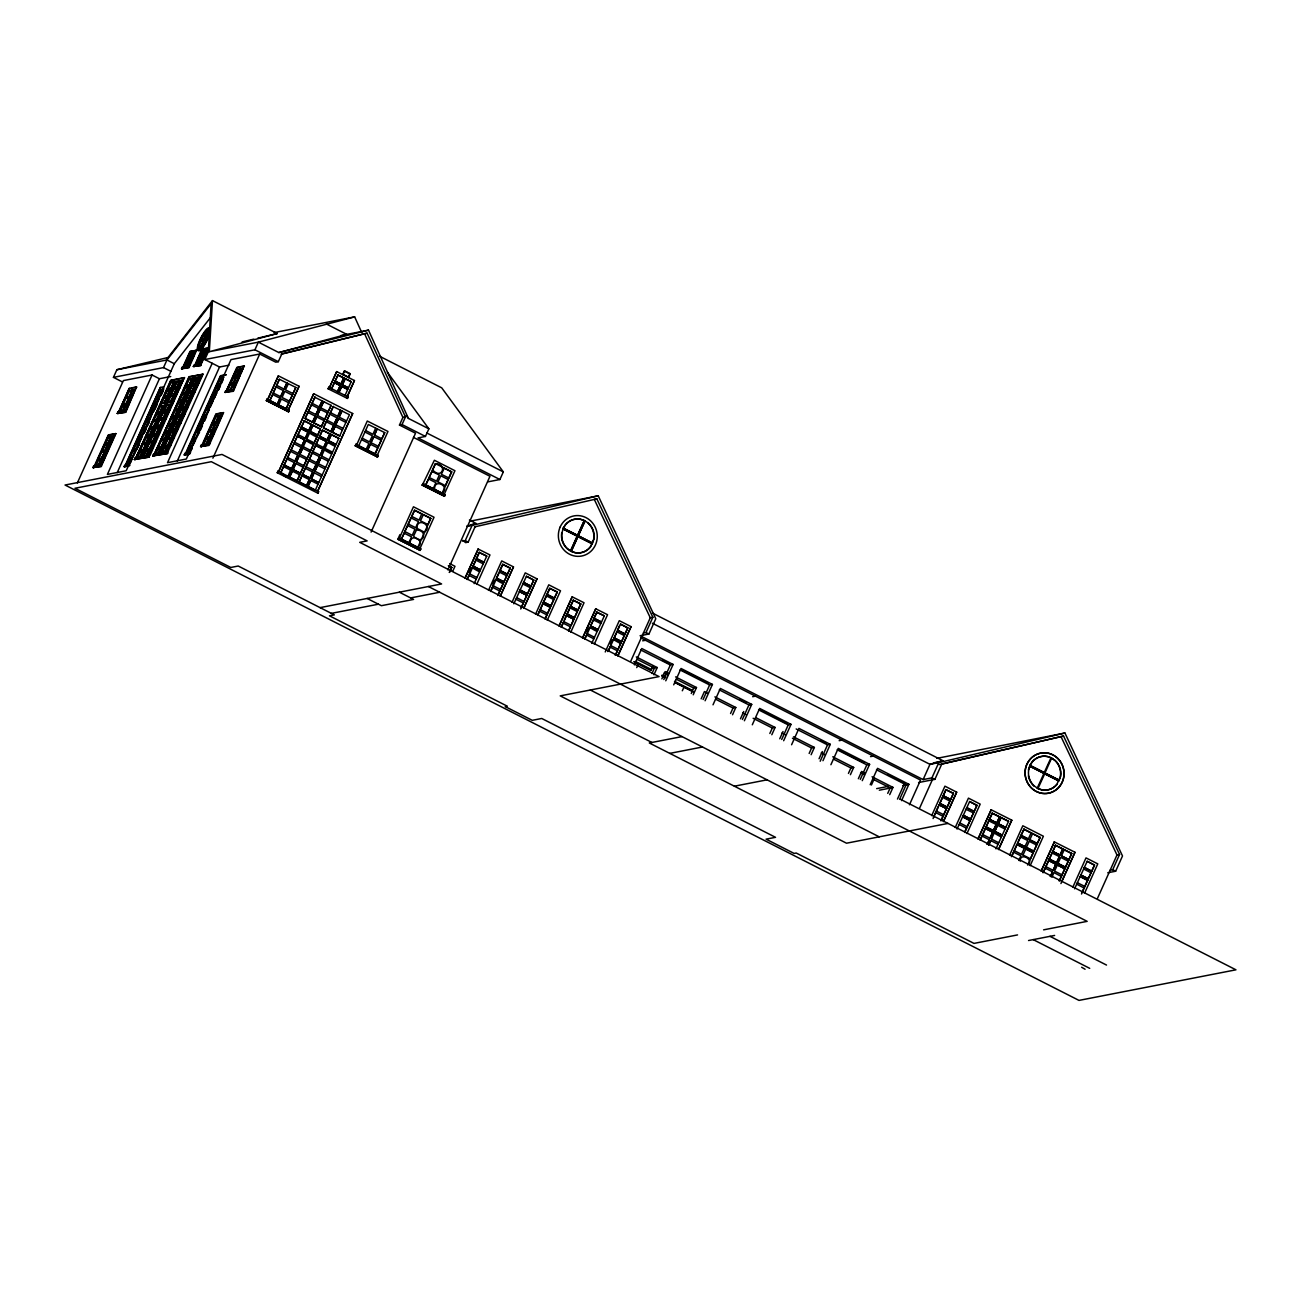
<?xml version="1.0" encoding="UTF-8"?>
<svg xmlns="http://www.w3.org/2000/svg" width="1301" height="1301" viewBox="0 0 1301 1301"><rect width="100%" height="100%" fill="white"/><g stroke="black" fill="none" stroke-linecap="round" stroke-linejoin="round"><path stroke-width="1.5" d="M209.315 351.709L212.486 300.596L277.276 333.528L209.315 351.709L258.362 342.147L354.653 316.875L361.759 332.568M561.723 532.727A17.011 16.181 79 0 0 567.269 548.794L570.619 550.99L577.286 536.158L562.878 528.922L565.528 524.775A17.011 16.181 79 0 1 580.766 519.278L584.8 520.693M563.252 528.466L561.983 532.678A17.011 16.181 79 0 0 567.529 548.746L571.09 551.201M578.229 535.801L585.027 520.953L578.229 535.801L592.508 543.054L593.663 539.264A17.011 16.181 79 0 0 588.117 523.181M1028.424 769.948L1029.709 766.126L1043.987 773.379L1037.19 788.227L1041.841 789.821A17.011 16.181 79 0 0 1057.079 784.324M1029.953 765.687L1028.684 769.883A17.011 16.181 79 0 0 1034.23 785.967L1037.808 788.406M1059.209 780.275L1060.364 776.469A17.011 16.181 79 0 0 1054.818 760.402L1051.598 758.19L1044.931 773.005L1059.339 780.242L1044.931 773.005M204.159 338.715C211.201 318.712 208.794 340.325 201.362 339.252C198.646 342.537 207.9 338.927 201.021 340.96L200.256 342.895A10.213 2.537 -63.1 0 0 199.736 348.668L200.24 348.44M122.44 381.941L113.447 377.355L116.862 369.728L167.666 357.58M77.344 482.98L123.367 380.591L152.071 374.997L159.421 378.737L170.707 376.542M92.956 467.547L93.639 466.018L101.364 464.506L101.413 466.409L92.956 467.547L101.413 466.409M117.301 413.393L117.984 411.864L125.709 410.352L125.758 412.254L117.301 413.393L125.758 412.254M105.007 444.828C111.723 442.958 103.055 447.024 105.69 443.299L108.259 442.812L111.008 436.697L114.472 436.29L113.74 435.916L100.714 464.896L101.852 464.929L115.903 433.656L108.325 434.876L94.274 466.148L98.356 465.872L101.234 459.481L104.178 459.172M126.441 410.726L136.442 386.95L129.238 388.349L118.602 411.994L128.978 390.495L135.385 389.763M93.688 467.921L94.631 466.343L93.639 466.018M118.033 413.767L129.238 388.349M95.998 463.286L108.682 435.071L115.903 433.656M95.038 466.002L108.064 437.022L113.74 435.916M98.144 460.082C104.861 458.228 96.209 462.278 98.827 458.57L101.771 458.245L104.665 451.854L101.933 457.952L104.877 457.643L102.291 458.147M98.827 458.57L102.259 450.943L105.202 450.618L108.097 444.226L111.04 443.917L108.097 444.226M122.489 405.928C129.206 404.058 120.538 408.124 123.172 404.4L126.116 404.091L129.01 397.699L131.954 397.39L129.01 397.699M123.172 404.4L126.604 396.772L132.637 395.862M95.77 466.376L98.518 460.278M102.259 450.943L105.365 445.023M111.008 436.697L108.796 437.396L105.69 443.299M120.115 412.222L122.863 406.123M129.693 396.171L132.442 390.072L129.547 396.463L131.921 390.17L129.71 390.869L126.604 396.772M98.356 465.872L100.73 459.578M101.413 458.066L104.519 452.146M104.844 450.439L107.576 444.324M125.579 405.327L128.523 405.018L125.579 405.327L122.684 411.718L125.059 405.424M125.758 403.895L128.864 397.992M111.528 436.599L108.259 442.812M105.723 450.52L108.292 450.016L105.348 450.325L108.471 444.422M109.154 442.893L111.723 442.389L108.78 442.698L111.886 436.794M122.327 411.539L125.953 405.522M126.636 403.993L129.206 403.489L126.262 403.798L129.368 397.895M136.442 386.95L125.774 411.116L125.042 410.742L134.653 389.389M100.681 466.034L101.364 464.506M103.82 458.977L104.503 457.464M107.934 449.837L107.609 451.545L101.576 452.455M110.666 443.722L111.366 442.21M125.026 411.88L125.709 410.352M128.165 404.822L128.848 403.294M131.58 397.195L132.263 395.667M115.529 433.477L101.445 465.27L100.714 464.896M152.071 374.997L107.398 474.41L126.197 470.751L174.301 363.711L211.104 316.777M113.447 377.355L163.519 367.598L166.951 359.97L211.12 303.653L208.274 351.921L204.842 359.548L219.544 367.012L228.943 365.174M117.204 472.67L159.421 378.737M128.653 466.262L124.05 466.652L124.75 465.124L128.604 464.376M125.368 465.254L160.332 387.454L163.942 386.755M124.798 467.026L160.332 387.454M126.148 465.108L149.452 413.246L153.225 412.498M156.689 404.432L153.794 410.823L150.477 410.953L160.072 389.601L163.861 388.853M129.254 459.188C135.971 457.318 127.303 461.383 129.937 457.659L132.881 457.35L135.776 450.959M129.937 457.659L133.369 450.032L135.938 449.544C144.021 438.161 134.897 447.398 136.8 442.405L139.744 442.096L136.8 442.405M139.532 436.307C146.249 434.436 137.597 438.502 140.215 434.778C145.322 436.729 148.623 420.207 144.362 432.843M142.964 428.68C149.68 426.809 141.012 430.875 143.647 427.151L146.232 426.647C154.315 415.279 145.175 424.516 147.078 419.524L150.022 419.215M153.583 405.034C160.299 403.164 151.648 407.229 154.282 403.505L157.226 403.196L159.421 398.334M157.014 397.407C163.731 395.537 155.079 399.602 157.697 395.878L160.641 395.569L163.536 389.178M126.88 465.482L129.612 459.383M133.369 450.032L136.475 444.129M137.158 442.6L139.906 436.502M140.215 434.778L143.338 428.875M143.647 427.151L146.753 421.248M149.648 419.02L152.396 412.921L150.184 413.62L147.078 419.524M151.209 411.327L153.957 405.229M154.282 403.505L157.388 397.602M157.697 395.878L160.82 389.975L163.015 389.275L160.283 395.374M129.45 464.977L131.824 458.684M132.507 457.171L135.629 451.252M139.37 441.917L142.118 435.802M142.801 434.274L145.533 428.175M153.794 410.823L156.169 404.53M156.852 403.001L159.6 396.903M130.133 463.449L132.344 458.586M140.427 440.567L142.622 435.705M146.737 426.549L148.802 421.979M150.168 418.922L152.396 412.921M136.816 449.626L138.882 445.04M147.111 426.744L149.16 422.158M154.998 409.197L157.047 404.627M161.161 395.471L163.227 390.885M134.393 459.464L135.076 457.936L149.241 455.187L149.29 457.074L134.393 459.464L149.29 457.074M135.125 459.838L170.659 380.282L184.319 377.615L149.973 455.545M135.808 458.31L171.033 380.461L184.693 377.794M135.694 458.082L159.779 406.058L166.186 405.327L164.121 409.896M160.804 403.765L170.415 382.413L176.074 381.307L166.479 402.659L160.804 403.765L161.552 404.139L164.609 396.333L167.553 396.008L170.447 389.617L173.391 389.308M139.581 452.016C146.297 450.146 137.63 454.212 140.264 450.488L143.208 450.179L146.102 443.787L143.354 449.886L146.297 449.561L143.728 450.065M140.264 450.488L143.695 442.86L146.639 442.551L149.534 436.16L152.477 435.835M146.444 436.762C153.144 434.892 144.492 438.957 147.127 435.233L150.07 434.908L152.965 428.533L155.909 428.208L152.965 428.533M149.859 429.135C156.575 427.265 147.924 431.33 150.558 427.606L153.502 427.281L156.38 420.906L158.966 420.402L157.275 425.167M150.558 427.606L153.973 419.979L156.917 419.654L159.812 413.279L162.755 412.954M156.722 413.881C163.438 412.01 154.77 416.06 157.405 412.352C163.145 413.588 160.446 404.091 166.186 405.327M167.341 390.235C174.058 388.365 165.406 392.414 168.04 388.706L174.074 387.779M139.955 452.195L137.207 458.294L136.475 457.936M143.695 442.86L146.802 436.941M150.233 429.314L147.127 435.233M153.973 419.979L157.096 414.06M157.405 412.352L160.511 406.432L162.723 405.749L159.99 411.848M164.609 396.333L167.715 390.414M176.806 381.681L173.862 381.99L170.984 388.381L173.716 382.283L171.147 382.787L168.04 388.706M139.418 457.61L142.151 451.512M142.85 449.983L145.956 444.064M146.265 442.356L149.013 436.258M149.696 434.729L152.445 428.631M153.128 427.102L156.234 421.182M156.559 419.475L159.291 413.376M167.894 401.521L169.585 396.756L167.016 397.26L163.747 403.456L166.87 397.537M167.178 395.829L169.927 389.731M139.776 457.806L142.671 451.414L145.257 450.91L145.94 449.382M140.297 457.692L143.045 451.593L145.614 451.089M150.574 434.81L153.16 434.306L150.217 434.632L153.323 428.712M154.006 427.183L156.592 426.679L153.648 427.004L156.754 421.085L159.324 420.581M157.437 419.556L160.023 419.052L157.063 419.377L159.812 413.279M163.601 405.831L160.495 411.75L163.438 411.425M163.747 403.456L167.374 397.439L169.959 396.935M168.073 395.911L170.642 395.406L167.699 395.732L170.447 389.617M174.236 382.185L171.13 388.105M144.931 452.618L142.882 457.204L142.134 456.83L165.455 404.953M194.451 354.474L192.385 359.043L189.962 359.255L192.711 353.156L189.816 359.548L187.393 359.759L186.694 361.288L189.133 361.076L186.385 367.175L182.823 367.354L190.011 351.335L196.565 350.327L188.938 367.809L181.506 368.752L182.189 367.224L189.377 366.329M149.729 441.933L146.98 448.048M152.103 435.656L152.786 434.127M155.535 428.029L156.218 426.5M158.966 420.402L159.649 418.873M162.397 412.775L163.08 411.246M169.585 396.756L170.268 395.228M173.017 389.129L173.7 387.6M142.134 456.83L166.219 404.806L172.626 404.074L169.683 404.383L166.788 410.774C158.494 412.01 169.781 412.71 163.162 412.612M180.302 380.738C174.822 396.301 176.627 378.477 183.262 380.429L176.855 381.16L167.26 402.513L173.651 401.781L170.203 402.204L173.309 396.285M182.238 369.126L190.385 351.53L196.565 350.327M146.021 450.764C152.737 448.894 144.086 452.943 146.704 449.235L149.648 448.91L152.542 442.519L149.794 448.634L152.737 448.308L150.168 448.812M146.704 449.235L151.794 437.364M152.884 435.493L155.827 435.185L152.884 435.493L155.209 429.737M156.315 427.866C163.015 426.012 154.364 430.062 156.998 426.354L159.942 426.029L162.82 419.638L165.764 419.329L162.82 419.638M156.998 426.354L162.072 414.482M167.992 402.887L172.691 390.837M173.797 388.966L176.741 388.657L173.797 388.966L176.123 383.21M146.395 450.943L143.647 457.041L142.915 456.667M158.917 434.583L155.974 434.892C155.453 441.576 145.745 446.243 153.242 435.689M156.673 428.062C149.176 438.616 158.868 433.949 159.405 427.265L162.349 426.956L159.405 427.265M169.195 411.701L166.252 412.01C165.731 418.694 156.022 423.362 163.536 412.807M164.219 411.279L166.951 405.18L169.537 404.676L166.43 410.596L163.845 411.1M174.155 389.162C166.658 399.716 176.367 395.049 176.887 388.365L179.831 388.056M179.798 380.835L177.587 381.535C166.642 394.593 183.652 382.006 179.457 387.861M184.319 367.581L187.068 361.483M189.442 359.369L192.19 353.254L190.499 353.856L187.393 359.759M145.858 456.358L148.607 450.26M149.29 448.731L152.396 442.812M152.721 441.104L155.453 435.006M156.136 433.477L158.885 427.379M159.568 425.85L162.674 419.93M162.999 418.223L165.747 412.108M173.618 394.577L176.367 388.462M146.232 456.537L149.111 450.146L152.054 449.837L149.111 450.146M173.456 395.992L176.399 395.683L173.456 395.992L170.203 402.204M186.027 366.996L189.279 360.784L191.345 360.393L189.653 365.142M146.737 456.44L149.485 450.341M157.031 433.558L159.6 433.054L156.657 433.379L159.763 427.46M160.446 425.931L163.032 425.427L160.088 425.752L163.194 419.833M163.877 418.304L166.463 417.8L163.519 418.125L166.252 412.01M170.057 404.578L166.935 410.482L169.878 410.173M171.082 402.285L173.814 396.187M174.513 394.658L177.082 394.154L174.139 394.479L176.887 388.365M180.676 380.933L177.57 386.836M187.588 365.548L189.653 360.979L191.702 360.572M188.97 366.671L188.222 366.297L194.402 352.571L195.134 352.945M149.322 455.935L148.574 455.561L171.895 403.7M172.919 401.407L182.514 380.055M181.506 368.752L188.206 367.435L188.889 365.906M191.345 360.393L192.028 358.865M196.207 350.132L188.222 366.297M148.558 456.7L149.241 455.187M151.697 449.658L152.38 448.129M156.169 440.681L155.486 442.21L149.452 443.137M158.543 434.404L159.226 432.875M161.974 426.761L162.658 425.248M165.406 419.133L166.089 417.621M168.837 411.506L169.52 409.994M176.025 395.488L176.725 393.975M184.319 377.615L148.574 455.561M199.752 348.505L203.46 340.228M199.72 348.359L200.696 347.79A10.213 2.537 -63.1 0 0 205.802 340.667L207.867 335.934A10.213 2.537 -63.1 0 0 208.388 330.178L206.713 330.665A10.213 2.537 -63.1 0 0 201.59 337.805L199.525 342.521A10.213 2.537 -63.1 0 0 199.004 348.294L200.078 348.538L203.981 340.13L206.778 339.594C209.152 336.13 200.956 340.293 207.851 338.244L207.103 337.87M205.038 338.797L208.762 330.519L208.03 330.145M152.721 455.903L153.404 454.374L167.569 451.61L167.618 453.512L152.721 455.903L167.618 453.512M193.394 366.427L194.077 364.898L200.777 363.597L200.826 365.5L193.394 366.427L200.826 365.5M153.404 454.374L154.396 454.7L188.987 376.705L203.021 374.233L167.65 452.374L166.902 452L190.222 400.123L190.954 400.497L188.011 400.822L185.116 407.197C176.822 408.433 188.108 409.132 181.489 409.051M153.453 456.261L189.361 376.883L203.021 374.233M154.022 454.504L178.107 402.481L183.783 401.375L160.462 453.252L161.194 453.626L163.259 449.04M184.807 399.098L194.402 377.729L188.743 378.835L179.131 400.204L185.539 399.472L188.287 393.357L185.344 393.683L182.449 400.074L185.197 393.975L182.254 394.284L182.937 392.756L185.88 392.447L188.775 386.055L191.345 385.551L189.653 390.316M194.125 366.801L201.899 349.026L208.453 348.001L201.248 364.02L200.11 363.987L206.29 350.262L207.022 350.636M195.069 365.223L202.273 349.205L206.908 348.31M157.909 448.438C164.625 446.568 155.957 450.634 158.592 446.91L161.535 446.601L164.43 440.21L161.682 446.308L164.625 445.999L162.056 446.503M158.592 446.91L162.023 439.283L164.967 438.974L167.862 432.582L170.805 432.274M164.772 433.184C171.472 431.314 162.82 435.38 165.455 431.656L168.398 431.347L171.277 424.955L174.236 424.646L171.277 424.955M168.187 425.557C174.903 423.687 166.252 427.753 168.87 424.028L171.83 423.719L174.708 417.328L177.652 417.003M171.618 417.93C178.335 416.06 169.683 420.125 172.301 416.401L175.245 416.092L178.139 409.701L181.083 409.376M175.05 410.303C181.766 408.433 173.098 412.498 175.733 408.774C181.473 410.01 178.774 400.513 184.514 401.749M185.669 386.657C192.385 384.787 183.734 388.853 186.368 385.129L192.402 384.218L194.451 379.632M206.29 350.262L201.639 351.156L195.475 364.882L196.207 365.256L198.955 359.157L201.021 358.751L198.581 358.978L199.264 357.45L201.704 357.238L204.599 350.847L201.85 356.946L204.273 356.734L202.208 357.125M154.803 454.358L155.535 454.732L158.283 448.634M165.129 433.379L162.023 439.283M165.455 431.656L168.561 425.736M168.87 424.028L171.992 418.109M172.301 416.401L175.407 410.482M175.733 408.774L178.839 402.855L181.05 402.172L178.318 408.27M179.88 400.578L182.612 394.463M182.937 392.756L186.043 386.836M195.134 378.103L192.19 378.428L189.312 384.82L192.044 378.705L189.474 379.209L186.368 385.129M201.33 357.043L204.078 350.945L202.387 351.53L199.264 357.45M155.535 454.732L158.104 454.228L160.478 447.934M161.178 446.406L164.284 440.502M164.593 438.779L167.341 432.68M168.024 431.151L170.773 425.053M171.456 423.524L174.204 417.426M174.887 415.897L177.619 409.799M185.506 392.251L188.255 386.153M201.167 358.474L203.59 358.263L201.167 358.474L198.272 364.865L200.647 358.572M157.746 454.033L160.999 447.837L163.942 447.528M170.122 433.786C168.057 440.958 162.153 440.763 167.862 432.582M173.537 426.159C172.22 432.664 164.772 433.753 171.651 425.134M180.725 409.197L181.408 407.668L178.822 408.172L181.929 402.253M182.075 399.879L185.701 393.861L188.287 393.357M186.385 392.349L188.97 391.845L186.027 392.154L189.133 386.234L191.719 385.73M192.564 378.607L189.458 384.527M197.898 364.67L201.525 358.653M200.094 365.126L200.777 363.597M203.232 358.068L203.915 356.539M163.584 447.333L164.268 445.804M167.683 438.177L165.308 444.47M170.431 432.078L171.114 430.55M173.862 424.451L174.919 423.118M177.294 416.824L180.4 410.905M187.913 393.178L188.596 391.65M191.345 385.551L192.028 384.023M200.891 363.841L208.079 347.822M160.462 453.252L184.547 401.228L190.222 400.123M198.63 377.176C193.15 392.723 194.955 374.899 201.574 376.851L195.183 377.583L185.571 398.935L191.979 398.204L188.531 398.626L191.637 392.707L188.694 393.032L189.377 391.503L192.32 391.194L195.215 384.803L198.159 384.478L195.215 384.803M164.349 447.186C171.065 445.316 162.414 449.382 165.032 445.658L167.975 445.349L170.87 438.957C178.855 437.803 168.48 437.152 174.139 436.925M165.032 445.658L168.463 438.03L171.407 437.721L174.301 431.33L177.245 431.005M171.212 431.932C177.928 430.062 169.26 434.127 171.895 430.403L174.838 430.094L177.733 423.703L180.676 423.378L177.733 423.703M174.627 424.305C181.343 422.435 172.691 426.5 175.326 422.776L178.27 422.467L181.148 416.076L184.091 415.751M178.058 416.678C184.775 414.808 176.123 418.873 178.741 415.149L181.685 414.84L184.579 408.449L187.523 408.124M192.125 385.405C198.825 383.535 190.174 387.6 192.808 383.876L198.842 382.949M161.243 453.106L161.974 453.48L164.723 447.365M171.569 432.111L168.463 438.03M171.895 430.403L175.001 424.484M175.326 422.776L178.432 416.857M178.741 415.149L181.864 409.23M182.547 407.701L185.279 401.602L187.864 401.098L184.758 407.018L182.173 407.522M186.319 399.309L189.052 393.211M189.377 391.503L192.483 385.584M198.126 377.274L195.914 377.957L192.808 383.876M161.974 453.48L164.544 452.976L166.935 446.682M167.618 445.153L170.724 439.234M171.033 437.526L173.781 431.428M174.464 429.899L177.212 423.801M177.895 422.272L180.644 416.174M181.327 414.645L184.059 408.547M191.946 390.999L194.695 384.901M164.186 452.781L167.439 446.585L170.382 446.259L167.439 446.585M191.784 392.43L194.727 392.105L191.784 392.43L188.531 398.626M165.747 451.349L167.813 446.763M168.496 445.235L171.065 444.747L168.122 445.056L170.87 438.957M171.927 437.608L174.301 431.33M175.359 429.98L177.928 429.493L174.984 429.802L178.091 423.882M185.636 407.099L188.206 406.595L185.262 406.92L188.385 401.001M189.409 398.708L192.141 392.609M195.573 384.982L192.467 390.902L195.41 390.576M199.004 377.355L195.898 383.275M191.247 397.846L200.842 376.477M166.886 453.138L167.569 451.61M170.024 446.08L170.707 444.552M176.871 430.826L177.554 429.297M180.302 423.199L181.359 421.849M183.734 415.572L184.791 414.222M187.165 407.945L187.848 406.416M194.353 391.926L195.036 390.398M197.785 384.299L198.468 382.77M166.902 452L202.647 374.037M212.193 363.272L167.52 462.684L186.319 459.025L230.993 359.613L259.712 354.018L275.763 362.182L278.333 361.678L281.764 354.051L367.126 333.186L405.473 416.922L402.042 424.549L399.472 425.053L402.903 417.426L364.54 333.69L281.13 354.083M177.326 460.944L219.544 367.012M188.775 454.553L184.189 454.927L184.872 453.399L190.662 452.276M185.49 453.545L220.454 375.729L225.87 374.688M184.921 455.301L184.872 453.399M185.864 453.724L220.828 375.924L226.244 374.867M186.271 453.382L209.575 401.521L213.348 400.789M218.552 389.845C222.796 377.225 219.495 393.748 214.405 391.796L213.722 393.309L216.665 393L213.917 399.098L211.347 399.602L210.599 399.228L220.211 377.875L223.983 377.144M192.32 447.154L189.377 447.479L190.06 445.95L193.003 445.625M192.808 439.852C199.525 437.982 190.857 442.047 193.491 438.323L196.435 437.998L199.687 431.802M193.491 438.323L196.923 430.696L199.866 430.371L202.598 424.272L199.655 424.598L200.338 423.069L203.298 422.744L200.338 423.069M203.086 416.97C209.803 415.1 201.151 419.15 203.769 415.442L206.713 415.117L208.924 410.254M203.769 415.442L207.201 407.815L210.144 407.489M217.137 385.681C223.853 383.828 215.202 387.877 217.836 384.169L220.406 383.665L223.154 377.566M187.002 453.756L189.751 447.658M193.166 440.031L190.06 445.95M196.923 430.696L200.029 424.776M200.712 423.248L203.46 417.149M209.786 407.311L212.518 401.212L210.307 401.895L207.201 407.815M211.347 399.602L214.08 393.504M214.405 391.796L217.511 385.877M217.836 384.169L220.942 378.249L223.512 377.745M191.784 448.39L189.572 453.252L191.946 446.975L189.377 447.479M192.646 445.446L195.378 439.348M196.061 437.819L199.183 431.899M199.492 430.192L202.24 424.093L199.655 424.598M202.923 422.565L205.672 416.466M206.355 414.938L209.461 409.018M216.974 391.292L219.723 385.194M193.686 444.113L195.898 439.25M203.981 421.231L206.176 416.353M210.29 407.213L213.039 401.098M214.6 397.586L216.812 392.707M222.975 378.981L220.78 383.844L218.194 384.348M192.158 448.585L189.214 453.073M200.37 430.273L202.436 425.703M204.485 421.117L206.55 416.548M221.284 383.746L223.349 379.176M208.876 438.502L211.819 438.193L208.876 438.502L205.981 444.893L201.899 445.17L215.95 413.897L223.544 412.677L209.054 445.43L200.582 446.568L201.281 445.04L209.737 443.901L208.339 443.917L221.365 414.938L219.365 421.41L216.421 421.719L219.365 421.41M240.067 369.094C234.587 384.641 236.392 366.817 243.011 368.785L236.603 369.517L226.244 391.016L236.863 367.37L244.084 365.971L233.399 391.276L224.927 392.414L225.61 390.885L233.822 389.796M201.33 446.942L202.273 445.365L201.281 445.04M203.639 442.307L216.324 414.092L223.544 412.677M226.602 391.211L237.237 367.565L244.442 366.15M202.68 445.023L215.706 416.044L221.365 414.938M205.786 439.104C212.502 437.234 203.834 441.299 206.469 437.575L209.412 437.266L212.307 430.875L209.559 436.973L212.502 436.664L209.933 437.169M206.469 437.575L209.9 429.948L212.844 429.639L215.722 423.248L218.682 422.939M212.632 423.85C219.349 421.979 210.697 426.045 213.315 422.321C219.072 423.557 216.356 414.076 222.097 415.312M227.74 391.243L230.814 383.421L233.757 383.112L236.636 376.721L239.579 376.412M233.546 377.323C240.262 375.452 231.611 379.518 234.229 375.794L240.278 374.883L239.221 376.217M203.411 445.397L206.143 439.299M213.006 424.045L209.9 429.948M213.315 422.321L216.438 416.418L218.649 415.718L215.901 421.833M230.814 383.421L233.92 377.518M239.547 369.191L237.351 369.891L234.229 375.794M205.981 444.893L208.355 438.6M209.038 437.087L212.161 431.168M212.47 429.46L215.218 423.345M234.099 388.609L235.79 383.844L233.221 384.348L229.952 390.544L233.058 384.641M233.383 382.917L236.131 376.818M206.501 444.796L209.233 438.697M217.983 424.468C215.917 431.623 210.014 431.428 215.722 423.248M216.779 421.914L219.527 415.816M236.164 384.039L233.578 384.543L229.952 390.544M238.896 377.924C236.831 385.096 230.928 384.901 236.636 376.721M240.441 369.273L237.319 375.192M232.684 389.763L242.279 368.411M200.582 446.568L208.323 445.056L209.006 443.527M211.445 437.998L212.144 436.485M215.559 428.842L213.185 435.136M218.308 422.744L218.991 421.215M224.927 392.414L232.651 390.902L233.351 389.373M235.79 383.844L236.473 382.315M209.119 443.771L223.17 412.498M233.448 389.617L244.084 365.971M240.961 373.354L242.328 370.297M204.842 359.548L254.931 349.79L258.362 342.147L278.821 352.555L368.492 330.145L408.416 418.418L428.875 428.826L425.443 436.453L418.028 437.9L499.909 479.516L503.324 471.889L441.722 387.828L379.437 356.165M212.892 458.18L259.712 354.018M266.315 400.627L267.258 399.049L266.315 400.627L288.611 411.783L289.294 410.254L266.998 399.098M278.365 375.826L267.73 399.472L278.365 375.826L299.067 386.267L288.302 409.929L299.067 386.267M269.811 400.627L272.673 394.496L280.024 398.236L277.292 404.335L269.811 400.627L279.406 379.274L276.658 385.372L284.138 389.08L286.887 382.982L284.138 389.08M280.707 396.707L273.243 393L275.975 386.901L283.455 390.609L280.593 396.74L283.455 390.609M277.162 404.367L280.024 398.236M292.953 393.569L285.488 389.845L288.35 383.73M285.976 408.839L295.831 387.438L286.236 408.79L278.625 405.099L281.374 399L288.724 402.741M288.35 411.832L289.294 410.254M277.243 472.718L278.186 471.141L277.243 472.718L317.916 493.209L318.599 491.68L277.926 471.19M313.639 393.764L278.658 471.564L313.752 393.731L352.701 413.523L317.607 491.355L352.701 413.523M304.304 420.792L280.74 472.702L304.304 420.792L320.469 429.005L297.165 480.882L289.554 477.191L292.432 471.06L289.554 477.191M305.084 418.548L314.94 397.147L305.084 418.548L312.549 422.256L315.297 416.157L307.947 412.417M288.09 476.442C293.896 459.172 290.481 485.403 282.203 473.45M291.522 468.815L294.384 462.684L291.652 468.783L284.171 465.075L291.652 468.783M298.368 453.561L301.247 447.43L298.498 453.529L291.148 449.804M301.799 445.934L304.678 439.803L301.93 445.901L294.579 442.177M305.231 438.307L308.093 432.176L305.361 438.274L298.01 434.55M308.662 430.68L311.524 424.549L308.792 430.647L301.312 426.939L308.792 430.647M312.435 422.288L315.297 416.157M315.85 414.661L318.729 408.53L315.98 414.629L308.63 410.905M319.282 407.034L322.16 400.903L319.412 407.002L312.061 403.277M297.815 455.057L294.937 461.188L297.815 455.057L290.465 451.333M328.063 388.771L329.007 387.194L328.063 388.771L347.416 398.431L348.115 396.903L328.746 387.243M336.683 371.598L329.478 387.617L336.683 371.598L354.441 380.526L347.253 396.545L354.441 380.526M292.985 469.563L300.466 473.271L292.985 469.563L295.734 463.465L303.068 467.189M303.767 465.677L296.417 461.936L299.149 455.838L306.629 459.546M307.182 458.05L299.848 454.309L302.58 448.211L310.061 451.919M310.614 450.406L303.263 446.682C301.978 431.281 324.811 452.472 306.011 440.584M314.045 442.779L306.694 439.055C305.475 423.622 328.08 444.877 309.443 432.957M314.679 397.195L331.104 405.359L321.51 426.712L313.899 423.036L316.647 416.938L324.112 420.646M324.665 419.133L317.33 415.409L320.062 409.311L327.543 413.019M320.745 407.782L323.624 401.651L320.745 407.782L328.096 411.506M293.115 469.531L295.864 463.432M299.279 455.805L296.417 461.936M302.71 448.178L299.848 454.309M306.142 440.551L303.263 446.682M306.825 439.022L309.573 432.924M316.761 416.905L313.899 423.036M320.192 409.278L317.33 415.409M337.984 374.981L331.56 388.755L337.984 374.981L351.205 381.697L345.041 395.423M342.992 374.428L344.554 371.192L349.855 373.891L348.278 377.111L343.122 374.395M296.904 480.931L320.469 429.005M321.249 426.761L331.104 405.359M340.179 385.649L337.431 391.747L340.309 385.616L334.422 382.624L340.309 385.616M340.862 384.12L343.74 377.989L340.992 384.088L334.991 381.128L340.992 384.088M342.326 384.868L345.204 378.737L342.326 384.868L348.343 387.828L342.456 384.836M301.978 475.922L309.329 479.646L306.581 485.761L299.116 482.053L322.55 430.159L338.845 438.339L315.281 490.266L307.93 486.525L310.793 480.394L308.061 486.509M323.445 427.883L333.3 406.481L323.445 427.883L330.926 431.59L333.674 425.492L326.323 421.768M342.683 374.558L344.407 370.736L350.278 373.729L348.57 377.55M306.451 485.777L309.329 479.646M309.882 478.15L312.76 472.019L310.012 478.134L302.531 474.41L310.012 478.134M316.192 464.392L313.313 470.523L316.192 464.392L308.841 460.668M319.607 456.765L316.745 462.896L319.607 456.765L312.273 453.041M322.908 449.17L320.176 455.269L323.038 449.138L315.558 445.43L323.038 449.138M326.34 441.543L323.591 447.642L326.47 441.511L318.989 437.803L326.47 441.511M327.023 440.014L329.901 433.884L327.153 439.982L319.672 436.274L327.153 439.982M330.796 431.623L333.674 425.492M337.089 417.865L334.227 423.996L337.089 417.865L329.755 414.141M337.788 416.336L340.52 410.238L337.788 416.336L330.438 412.612M314.094 472.8L311.362 478.898L318.696 482.638L311.492 478.882L314.094 472.8L321.445 476.54M314.907 471.238L317.655 465.14L314.907 471.238L322.258 474.979M325.689 467.352L318.208 463.644L320.957 457.545L328.307 461.27M321.64 456.017C320.42 440.6 343.025 461.855 324.388 449.918L321.64 456.017L328.99 459.757M325.071 448.39C323.77 432.989 346.603 454.179 327.803 442.291L325.071 448.39L332.422 452.13M328.502 440.763L331.365 434.632L328.502 440.763L335.967 444.47L328.616 440.73M332.389 432.339L335.138 426.24L332.389 432.339L339.87 436.063L323.705 427.834M335.691 424.744L338.569 418.613L335.691 424.744L343.171 428.452M339.122 417.117L342 410.986L339.122 417.117L346.473 420.857M321.087 457.513L318.208 463.644M339.61 436.111L349.465 414.694L333.04 406.53M355.222 445.82L356.165 444.243L355.222 445.82L377.518 456.976L378.217 455.448L355.905 444.291M361.597 439.689L368.931 443.43L366.069 449.544L358.718 445.82L368.313 424.451L384.738 432.631L375.143 453.984L367.532 450.292L370.281 444.194L377.762 447.902L374.883 454.033M365.012 432.062L372.362 435.802L369.5 441.917L362.28 438.161M370.964 442.665L373.842 436.534L370.964 442.665L378.445 446.373L381.177 440.275L373.712 436.567M374.525 435.022L377.127 428.94L374.525 435.022L381.746 438.779L384.738 432.631M370.411 444.178L367.532 450.292M377.339 455.106L387.974 431.46L367.272 421.02L356.767 444.649M377.274 457.025L378.217 455.448M371.094 532.093L415.523 433.217L399.472 425.053M398.805 537.655L420.841 548.859L420.158 550.388L397.862 539.232L399.911 534.662M422.191 485.078L423.134 483.5L445.186 494.705L444.503 496.234L422.191 485.078L444.503 496.234M423.134 483.5L434.371 460.261L454.943 470.718L444.194 494.38L445.186 494.705M404.091 533.134L411.571 536.841L408.693 542.956L401.358 539.232L404.221 533.101M404.774 531.605L407.522 525.506L415.003 529.214L412.254 535.313L404.904 531.572M410.953 517.863L418.434 521.587L415.686 527.686L408.205 523.978L411.083 517.847M415.848 510.984L421.735 513.976L419.117 520.058L411.636 516.351L414.645 510.187L430.81 518.416L417.784 547.396L410.173 543.704C409.408 531.767 426.809 540.598 417.523 547.445M426.37 483.549L428.566 478.947L435.916 482.687L433.168 488.786M431.867 471.336L439.331 475.044L436.599 481.159L429.119 477.451L431.997 471.32M435.298 463.709L432.55 469.824C441.95 480.378 447.886 464.099 435.542 463.66L451.707 471.873L442.112 493.242L425.687 485.078L435.542 463.66M414.645 510.187L401.358 539.232M417.019 528.45C416.271 516.513 433.672 525.344 424.37 532.19L417.149 528.434M430.55 518.465L427.931 524.531L420.451 520.823L423.329 514.692L430.81 518.416M437.933 481.923L440.811 475.792L448.162 479.532L445.414 485.631L438.063 481.907M451.463 471.938L448.845 478.004L441.364 474.296L444.243 468.165L451.707 471.873M441.852 493.29C451.252 486.298 433.444 477.743 434.632 489.534M399.407 538.061L413.458 506.788L434.03 517.245L419.979 548.518M419.898 550.437L420.841 548.859M444.243 496.283L444.926 494.754M447.918 569.871L489.973 476.28L413.442 437.38M475.028 526.889L468.181 542.143L465.595 542.647L463.01 540.387M451.74 567.464L449.414 572.391L451.74 567.464L448.52 565.821M462.668 541.151L465.238 540.647L472.1 525.393L598.216 495.795L655.785 618.756L648.939 634.01L640.108 635.734L923.125 779.592L931.939 777.868L934.882 779.364L941.745 764.11L1063.551 736.073L1119.559 854.481L1112.697 869.735L1110.127 870.239M452.911 570.863L454.976 566.293L449.642 563.577M465.416 577.221L478.215 548.973L464.994 578.408M467.482 578.36L468.978 575.286M476.882 577.514L469.547 573.79C468.311 558.357 490.932 579.612 472.279 567.675M473.092 566.13L480.443 569.871L472.962 566.163L475.841 560.032M476.394 558.536L483.874 562.243L476.394 558.536L479.142 552.421L486.753 556.112L474.149 583.629M467.189 579.547L479.402 552.372M476.751 584.377L489.973 554.942L478.085 548.989M488.509 590.345L501.731 560.926L513.488 566.894L500.267 596.33M490.997 590.312L492.494 587.239M500.527 589.451L493.046 585.743C491.827 570.31 514.448 591.565 495.795 579.628M496.478 578.116L503.959 581.823L496.478 578.116L498.543 573.53M499.909 570.472L507.39 574.196L499.909 570.472L502.658 564.374L510.252 568.065L498.039 595.24M490.705 591.5L502.918 564.325M497.665 595.565L510.252 568.065M500.674 595.142L513.488 566.894M512.025 602.298L525.246 572.863L537.004 578.847L523.783 608.283M513.83 603.794L526.417 576.278L533.768 580.018L520.742 608.998M521.181 607.518L533.768 580.018M524.189 607.095L537.004 578.847M535.54 614.251L548.762 584.816L560.52 590.8L547.282 620.235M538.029 614.218L549.673 588.28L557.283 591.971L545.07 619.146M537.72 615.406L549.933 588.231M570.489 551.006L577.156 536.191M577.498 535.427L584.279 520.579L577.628 535.394L563.219 528.157L565.268 524.823A17.011 16.181 79 0 1 580.506 519.327L584.165 520.595M571.22 551.38L577.888 536.565L592.297 543.785L577.888 536.565L571.22 551.38L574.879 552.665A17.011 16.181 79 0 0 590.117 547.152L592.166 543.818M545.379 617.942L546.875 614.869L539.525 611.145M550.177 607.274L542.826 603.534L550.307 607.242L547.558 613.34L540.208 609.616M550.99 605.713L543.509 602.005L550.86 605.746L553.722 599.615L546.387 595.891M554.421 598.086L546.94 594.378L554.291 598.118L557.283 591.971M559.463 625.017L572.147 596.801L584.035 602.753L570.797 632.188M559.04 626.204L572.277 596.769M561.544 626.171L563.723 621.569L571.074 625.293L573.806 619.195L566.342 615.487L573.676 619.227M564.276 620.057L573.188 600.233L580.799 603.908L568.586 631.083M561.235 627.358L573.448 600.184M568.879 629.895L570.391 626.822L563.04 623.081M574.375 617.699L567.025 613.958L574.375 617.699L577.237 611.568L569.887 607.827M577.79 610.071L570.456 606.331L577.79 610.071L580.799 603.908M582.978 636.97L595.793 608.722L582.555 638.157M585.043 638.124L586.556 635.034L593.776 638.807M594.459 637.279L587.109 633.538C585.808 618.138 608.64 639.328 589.857 627.44M590.54 625.911L598.005 629.619L590.54 625.911L593.272 619.813L600.753 623.521M593.955 618.284L601.436 621.992L593.955 618.284L596.704 612.186L604.315 615.861L591.711 643.377M584.751 639.311L596.964 612.137M594.313 644.141L607.551 614.706L595.663 608.754M605.241 651.947L619.292 620.675L631.05 626.643L617.829 656.078M607.876 651.59L610.055 646.987M613.356 639.393C632.01 651.329 609.388 630.074 610.624 645.491L617.975 649.232M614.17 637.832L621.52 641.572L614.056 637.864L616.918 631.733M617.601 630.204L624.952 633.945L617.471 630.237L619.536 625.667M608.266 651.264L620.479 624.09L627.83 627.814L615.617 654.988M615.227 655.33L627.83 627.814M618.251 654.891L631.05 626.643M630.741 661.25L650.272 617.764L594.281 499.356L596.85 498.852L652.858 617.259L645.995 632.53L643.426 633.018M634.416 664.86L641.767 648.516L673.121 664.453L665.77 680.797M636.726 667.608L638.515 663.884L651.004 670.243L638.515 663.884M635.295 661.412L651.346 669.478L652.728 666.145M651.346 669.478L652.858 666.128M651.964 673.544L654.419 668.096L657.2 667.559L653.931 674.829M661.867 678.862L665.136 671.592L668.616 673.365M663.803 679.529L670.34 664.99L673.121 664.453M673.707 684.83L681.057 668.486L712.428 684.424L705.077 700.767M682.293 690.766L684.082 687.042L675.154 682.505M691.27 693.514L693.709 688.066L696.49 687.53L693.222 694.799M701.158 698.832L704.426 691.563L707.923 693.335M703.109 699.499L709.63 684.96L712.428 684.424M713.013 704.817L720.364 688.457L751.718 704.394L744.367 720.754M730.56 713.501L733.016 708.037L735.797 707.5L732.528 714.769M740.464 718.803L743.733 711.533M742.399 719.469L748.937 704.947L751.718 704.394M752.303 724.787L759.654 708.427L791.008 724.364L783.657 740.724M769.85 733.471L772.306 728.023L775.087 727.47L771.818 734.74M779.754 738.773L783.023 731.504M781.706 739.456L788.227 724.917L791.008 724.364M791.593 744.757L798.944 728.397L830.314 744.351L822.964 760.695M809.157 753.442L811.596 747.994L814.377 747.457L811.125 754.71M819.061 758.743L822.313 751.49M820.183 761.231L827.534 744.888L830.314 744.351M830.9 764.728L838.251 748.384L869.605 764.321L862.254 780.665M848.447 773.412L850.903 767.964L853.684 767.427L850.415 774.697M858.351 778.73L861.62 771.46L865.1 773.233M860.286 779.397L866.824 764.858L869.605 764.321M870.19 784.698L877.541 768.354L908.895 784.292L901.56 800.635M871.426 785.023L874.467 778.242M887.737 793.382L890.193 787.934L892.974 787.398L889.705 794.667M897.479 799.074L904.618 783.186L898.259 779.966M899.593 799.367L906.114 784.828L908.895 784.292M909.448 804.782L920.539 780.08L640.71 637.848M923.125 779.592L929.971 764.337L943.062 760.776L652.484 613.096M931.939 777.868L938.802 762.614L1064.934 733.016L1122.503 855.977L1115.64 871.231L1107.753 872.776M919.628 808.084L932.313 779.868M931.695 815.613L944.933 786.178L956.69 792.163L943.453 821.598M933.5 817.109L935.695 812.507M943.729 814.719L936.248 810.995L938.297 806.425M939.81 803.351L947.144 807.075L939.68 803.367L942.542 797.253M943.111 795.74L950.576 799.448L943.111 795.74L945.843 789.642L953.454 793.334L941.241 820.508M933.077 818.573L946.103 789.593M940.851 820.833L953.454 793.334M943.875 820.411L956.69 792.163M955.21 827.566L968.448 798.131L980.19 804.116L966.968 833.551M957.016 829.062L969.619 801.546L976.97 805.286L964.757 832.445M965.049 831.258L976.97 805.286M978.401 837.958L991.216 809.71L977.994 839.145M980.482 839.112L992.143 813.174L1008.568 821.338L995.964 848.854M980.19 840.3L992.403 813.125M987.15 844.365L989.329 839.763L987.28 844.349M989.882 838.267L992.761 832.136L990.012 838.234L982.662 834.51M993.313 830.64L996.192 824.509L993.444 830.607L985.963 826.899L993.444 830.607M996.745 823.013L999.607 816.882L996.875 822.98L989.394 819.272L996.875 822.98M988.614 845.113L990.793 840.511L988.744 845.081M998.696 842.739L991.362 839.015C990.126 823.582 1012.747 844.837 994.094 832.916M997.525 825.289L994.777 831.388L1002.128 835.112L994.907 831.355L997.525 825.289L1004.876 829.013M998.209 823.761L1001.087 817.63L998.209 823.761L1005.689 827.469L998.339 823.728M991.492 838.982L994.224 832.884M998.973 848.415L1011.788 820.167L998.566 849.602M1044.199 772.648L1050.997 757.784L1047.224 756.531A17.011 16.181 79 0 0 1031.986 762.044L1029.92 765.378L1044.329 772.615L1029.92 765.378M1051.387 757.93L1055.078 760.353A17.011 16.181 79 0 1 1060.624 776.421L1056.819 784.373A17.011 16.181 79 0 1 1041.581 789.87L1037.938 788.601L1044.719 773.753L1058.998 781.007L1044.589 773.77M1009.592 855.212L1022.814 825.777L1043.386 836.234L1030.164 865.669M1011.397 856.692L1013.577 852.09M1016.878 844.495L1014.13 850.594L1021.48 854.318L1024.359 848.203L1016.878 844.495L1024.359 848.203M1018.244 841.438L1020.439 836.836M1031.075 832.965L1028.343 839.064L1020.992 835.34L1023.985 829.176L1040.149 837.405L1027.936 864.58M1011.771 856.351L1023.985 829.176M1018.748 860.433L1020.927 855.83L1013.446 852.122M1025.042 846.675L1017.561 842.967L1024.912 846.691L1027.79 840.576L1020.309 836.852M1020.212 861.181C1019.512 851.748 1035.092 859.766 1027.562 864.905M1022.96 855.066L1025.822 848.951L1033.173 852.675L1030.425 858.774L1023.074 855.05M1026.375 847.439L1029.254 841.324L1036.604 845.048L1033.726 851.179L1026.375 847.439L1033.726 851.179M1029.807 839.812L1037.287 843.52L1029.807 839.812L1032.555 833.713M1037.157 843.552L1040.149 837.405M1041.597 870.076L1054.412 841.828L1041.19 871.263M1042.995 872.743L1055.583 845.243L1071.748 853.456L1059.534 880.631M1043.369 872.418L1055.583 845.243M1050.33 876.484L1052.525 871.881L1050.46 876.467M1055.827 864.287L1053.078 870.385L1055.957 864.254L1048.606 860.514L1055.957 864.254M1056.51 862.758L1059.372 856.627L1056.64 862.726L1049.159 859.018L1056.64 862.726M1059.941 855.131L1062.803 849L1060.071 855.099L1052.59 851.391L1060.071 855.099M1051.81 877.232L1053.989 872.629L1061.209 876.386M1057.42 865.002L1064.771 868.743L1057.42 865.002L1054.542 871.133L1062.023 874.841M1057.973 863.506L1065.454 867.214L1057.973 863.506L1060.722 857.408L1068.072 861.132M1061.405 855.879L1068.885 859.587L1061.405 855.879L1064.283 849.748M1059.16 880.972L1071.748 853.456M1062.169 880.533L1074.984 852.285L1060.933 883.558M1072.772 887.331L1086.01 857.896L1097.768 863.864L1084.53 893.299M1074.577 888.811L1087.181 861.295L1094.531 865.035L1081.505 894.015M1081.928 892.551L1094.531 865.035M1097.442 898.471L1116.99 854.985L1060.982 736.577L939.159 764.598M1029.839 765.72L1032.23 761.996A17.011 16.181 79 0 1 1047.468 756.483L1051.517 757.898M212.486 300.596L165.926 360.166L116.862 369.728M467.01 526.092L476.361 523.571L469.417 520.042M278.821 352.555L346.798 334.373L326.323 323.965M242.116 341.935L253.825 339.138M257.744 338.195L277.276 333.528M470.051 521.181L598.216 495.795M936.753 758.385L1064.934 733.016M474.426 526.938L596.85 498.852M470.523 524.856L474.41 523.994M933.337 762.939L943.062 760.776M274.218 332.568L354.653 316.875M194.402 352.571L189.767 353.482L190.499 353.856M190.336 359.45L192.385 359.043M186.694 361.288L188.759 360.881M340.911 335.512L368.492 330.145M198.793 364.768L200.842 364.361L200.11 363.987M364.54 333.69L367.126 333.186M131.401 388.186L136.816 387.129M125.921 398.301L128.49 397.797M158.072 396.073L160.641 395.569M123.546 404.595L126.116 404.091M164.967 396.512L167.553 396.008M183.295 392.951L185.88 392.447M189.735 391.682L192.32 391.194M231.171 383.616L233.757 383.112M234.261 383.014L236.847 382.51M163.926 397.862L166.495 397.358M170.366 396.594L172.935 396.089M182.254 394.284L184.823 393.78M188.694 393.032L191.263 392.528M230.114 384.95L232.7 384.445M154.64 403.7L157.226 403.196M214.763 391.975L217.348 391.471M213.722 393.309L216.291 392.821M123.205 411.62L125.774 411.116M164.642 403.538L167.211 403.034L166.479 402.659M182.969 399.976L185.539 399.472M150.477 410.953L154.266 410.222M210.599 399.228L214.389 398.496M153.42 410.628L154.315 410.726M157.779 412.531L160.348 412.027M176.107 408.969L178.676 408.465M179.196 408.368L181.766 407.863M146.395 421.052L148.964 420.548M206.517 409.327L209.087 408.839M177.977 415.295L175.391 415.8L178.139 409.701M184.417 414.043L181.847 414.547L184.579 408.449M351.205 381.697L337.723 375.03M154.347 420.158L156.917 419.654M160.787 418.906L163.373 418.402M172.675 416.596L175.245 416.092M179.115 415.328L181.685 414.84M153.29 421.508L155.876 421.004M159.73 420.239L162.316 419.751M292.14 395.114L284.805 391.373L282.057 397.472L289.538 401.196M144.021 427.346L146.59 426.842M204.143 415.621L206.713 415.117M174.545 422.923L171.976 423.427L174.708 417.328M180.985 421.67L178.416 422.175L181.148 416.076M150.916 427.785L153.502 427.281M157.356 426.533L159.942 426.029M169.244 424.224L171.83 423.719M175.684 422.955L178.27 422.467M140.589 434.973L143.159 434.469M165.812 431.851L168.398 431.347M168.902 431.249L171.488 430.745M172.252 430.582L174.838 430.094M213.689 422.516L216.275 422.012M348.115 396.903L347.416 398.431M311.378 404.79L318.729 408.53M197.28 430.875L199.866 430.371M136.101 443.934L138.687 443.43M196.24 432.225L198.809 431.721M149.371 441.755L146.785 442.259L149.534 436.16M155.811 440.502L153.225 441.006L155.974 434.892M102.633 451.122L105.202 450.618M144.069 443.039L146.639 442.551M150.509 441.787L153.079 441.283M165.487 438.876L168.057 438.372M213.348 429.541L215.933 429.037M143.012 444.389L149.046 443.462M161.34 440.811L167.374 439.901M167.78 439.559L170.35 439.055M209.217 431.477L215.25 430.566M133.727 450.227L136.312 449.723L139.565 443.527M193.849 438.502L196.435 437.998M132.686 451.561L135.255 451.057M140.638 450.666L143.208 450.179M147.078 449.414L149.648 448.91M206.843 437.77L209.412 437.266M327.006 420.239L334.357 423.963M97.982 465.693L98.86 465.774L101.234 459.481M345.79 422.37L338.439 418.646M124.05 466.652L129.856 465.514M184.189 454.927L189.979 453.805M402.903 417.426L405.473 416.922M342.358 429.997L335.007 426.273M293.896 443.706L301.247 447.43M375.664 428.192L372.915 434.29L365.711 430.533M338.845 438.339L322.42 430.176L299.116 482.053M316.257 443.901L323.721 447.609M312.825 451.528L320.306 455.236M287.602 457.448L295.067 461.156M287.033 458.96L294.384 462.684M309.524 459.139L316.875 462.88M283.488 466.604L290.952 470.311M306.093 466.766L313.443 470.507M305.28 468.311L312.76 472.019M324.876 468.897L317.525 465.173M299.653 474.816L292.302 471.092M318.013 484.167L310.663 480.427M318.599 491.68L317.916 493.209M488.103 481.809L499.909 479.516M397.862 539.232L420.158 550.388M466.799 526.417L472.1 525.393M563.219 528.157L577.628 535.394M486.753 556.112L479.142 552.421M483.061 563.788L475.711 560.048M592.508 543.054L578.36 535.768M499.226 572.001L506.577 575.741M320.079 607.632L441.592 583.954L359.71 542.338L367.126 540.891L211.315 461.692L74.97 488.265L230.797 567.464L238.213 566.016L334.308 614.869L329.462 615.812L507.276 706.183L505.227 706.589L532.255 720.331L541.72 718.477L775.526 837.324L766.061 839.161L794.114 853.423L796.179 853.017L973.994 943.404L1017.545 934.915M476.199 579.043L468.848 575.302M331.365 613.373L378.428 604.201M410.612 597.923L439.689 592.248M526.417 576.278L533.508 580.067M522.742 583.954L530.223 587.662M499.714 590.996L492.363 587.255M516.692 597.663L523.913 601.42M515.879 599.208L523.23 602.948M604.315 615.861L596.704 612.186M650.272 617.764L652.858 617.259M620.479 624.09L627.57 627.863M624.138 635.49L616.788 631.766M642.678 640.808L645.459 640.271M617.276 650.744L609.941 647.02M683.952 687.074L675.024 682.537M752.629 696.702L755.426 696.165M682.017 736.594L649.313 742.969L846.528 843.211L947.974 823.435M669.804 753.377L702.491 747.002M839.161 740.676L841.942 740.139M870.532 756.629L873.313 756.076M734.382 786.194L767.07 779.836M1060.982 736.577L1063.551 736.073M938.802 762.614L929.971 764.337L652.403 623.244M876.663 788.634L887.965 786.438M879.313 790.195L891.087 787.902M902.861 785.593L906.797 784.828M918.571 782.535L934.882 779.364M1043.987 773.379L1029.579 766.143M949.763 801.009L942.412 797.269M969.619 801.546L976.709 805.335M965.927 809.222L973.408 812.93M942.916 816.264L935.565 812.523M959.894 822.931L967.115 826.688M959.211 824.46L966.415 828.217M988.711 820.801L996.192 824.509M1008.568 821.338L992.143 813.174M981.979 836.023L989.329 839.763M1020.992 835.34L1028.473 839.047M998.013 844.268L990.663 840.544M1033.043 852.708L1025.692 848.968M1051.907 852.919L1059.372 856.627M1045.858 866.629L1053.208 870.353M1045.175 868.157L1052.525 871.881M1116.99 854.985L1119.559 854.481M1087.181 861.295L1094.271 865.084M1083.619 868.954L1090.84 872.711M1077.326 882.712L1084.806 886.42M1076.773 884.208L1083.993 887.965M1043.613 929.841L1087.164 921.352L428.403 586.523M1028.554 940.525L1054.623 935.435M198.012 350.636L198.972 350.538A12.75 3.155 -63.1 0 0 207.412 338.813A12.75 3.155 -63.1 0 0 209.396 327.819L208.42 327.933A12.75 3.155 -63.1 0 0 201.476 336.666A12.75 3.155 -63.1 0 0 197.28 348.57L197.427 349.969L199.346 350.717A12.75 3.155 -63.1 0 0 209.51 334.65M570.96 551.217L575.123 552.616A17.011 16.181 79 0 0 590.378 547.103L593.923 539.199A17.011 16.181 79 0 0 588.377 523.132L584.669 520.709M426.793 432.989L503.324 471.889M254.931 349.79L278.333 361.678M402.042 424.549L425.443 436.453M207.526 330.21L207.444 331.039A10.213 2.537 -63.1 0 0 202.322 338.179L200.988 339.073M203.981 340.13L200.614 348.635L199.882 348.261M279.406 379.274L295.831 387.438M563.008 528.905L577.286 536.158M305.345 418.499L321.51 426.712M266.575 400.578L288.611 411.783M355.482 445.771L377.518 456.976M304.044 420.841L320.209 429.054M182.189 367.224L183.181 367.549M166.951 359.97L174.301 363.711M308.093 432.176L300.759 428.436L307.963 432.208M163.519 367.598L170.87 371.338M304.678 439.803L297.197 436.095L304.548 439.836M465.238 540.647L468.181 542.143M645.995 632.53L648.939 634.01M1112.697 869.735L1115.64 871.231M991.086 809.742L1011.788 820.167M1054.282 841.861L1074.984 852.285M502.658 564.374L510.008 568.114M551.152 589.028L557.023 592.02M573.188 600.233L580.539 603.973M945.843 789.642L953.194 793.382M1023.741 829.225L1039.906 837.454M1055.322 845.292L1071.487 853.505M662.485 660.127L668.844 663.347M681.025 669.543L700.198 679.285M701.792 680.098L708.134 683.318M739.488 699.271L745.847 702.491M759.621 709.5L777.055 718.347M778.795 719.242L786.731 723.275M821.256 740.822L826.021 743.245M839.958 750.335L863.734 762.419M887.965 774.729L896.682 779.153M640.726 649.947L670.34 664.99M680.016 669.917L709.63 684.96M719.323 689.888L748.937 704.947M758.613 709.858L788.227 724.917M796.163 728.95L827.534 744.888M837.21 749.799L866.824 764.858M876.5 769.785L906.114 784.828M992.761 832.136L985.28 828.428L992.63 832.168M636.287 656.924L657.2 667.559M675.593 676.894L696.49 687.53M714.883 696.881L735.797 707.5M755.93 717.729L775.087 727.47M793.48 736.821L814.377 747.457M832.77 756.792L853.684 767.427M872.077 776.762L892.974 787.398M636.986 659.249L654.419 668.096M664.095 673.024L667.576 674.78M676.292 679.22L693.709 688.066M715.583 699.19L733.016 708.037M742.692 712.964L746.172 714.737M753.133 718.282L772.306 728.023M781.982 732.935L785.462 734.707M792.439 738.252L811.596 747.994M821.273 752.905L824.769 754.678M833.469 759.117L850.903 767.964M860.579 772.892L864.059 774.648M872.776 779.088L890.193 787.934M448.39 565.837L451.61 567.48M662.111 675.04L665.787 676.813M674.503 681.334L692.327 690.311M634.221 661.705L637.783 663.51L634.091 661.721M661.933 675.788L665.494 677.61M691.953 691.042L684.684 687.448L693.612 691.986M661.802 675.821L665.364 677.626M900.682 799.383L1235.95 969.814L1079.001 1000.404L65.05 485.029L221.999 454.439L659.087 676.601L560.227 695.872L651.899 742.464M117.984 411.864L118.976 412.189M160.999 447.837L158.25 453.935M135.076 457.936L136.068 458.261M399.326 592.183L413.555 599.419L381.372 605.697L367.142 598.46M590.345 690.002L879.232 836.836M1049.988 936.346L1106.517 965.066M1033.205 939.615L1089.718 968.351M1081.635 967.261L1085.083 969.245M387.405 372.249L428.875 428.826M406.319 415.572L408.416 418.418M197.801 350.164L197.638 348.766A12.75 3.155 -63.1 0 1 201.85 336.861A12.75 3.155 -63.1 0 1 208.794 328.112L209.754 328.015A12.75 3.155 -63.1 0 1 210.339 328.681M1033.97 786.015A17.011 16.181 79 0 1 1028.424 775.835M203.915 345.383A10.213 2.537 -63.1 0 1 202.614 347.025M312.874 425.329L310.126 431.428L317.607 435.136L310.256 431.395L312.874 425.329M341.643 386.397L338.911 392.495L341.773 386.364L347.66 389.357L341.643 386.397M416.466 529.962L413.604 536.077C422.76 546.664 429.167 530.353 416.466 529.962M523.555 582.409L530.906 586.133L523.555 582.409M520.124 590.036L527.474 593.776L520.124 590.036M519.441 591.565L526.791 595.289L519.441 591.565M939.127 804.88L946.461 808.604L939.127 804.88M966.741 807.677L974.091 811.401L966.741 807.677M963.325 815.304L970.66 819.028L963.325 815.304M962.626 816.833L969.977 820.557L962.626 816.833M1084.318 867.425L1091.653 871.166L1084.318 867.425M1080.887 875.053L1088.238 878.793L1080.887 875.053M1080.204 876.581L1087.538 880.322L1080.204 876.581M560.178 527.003A20.426 19.417 79 0 0 579.514 556.308A20.426 19.417 79 0 0 593.76 524.596A20.426 19.417 79 0 0 560.178 527.003M1026.896 764.224A20.426 19.417 79 0 0 1046.215 793.512A20.426 19.417 79 0 0 1060.478 761.817A20.426 19.417 79 0 0 1026.896 764.224A20.426 19.417 79 0 0 1046.346 793.496A20.426 19.417 79 0 0 1060.591 761.784A20.426 19.417 79 0 0 1027.026 764.191"/></g></svg>
